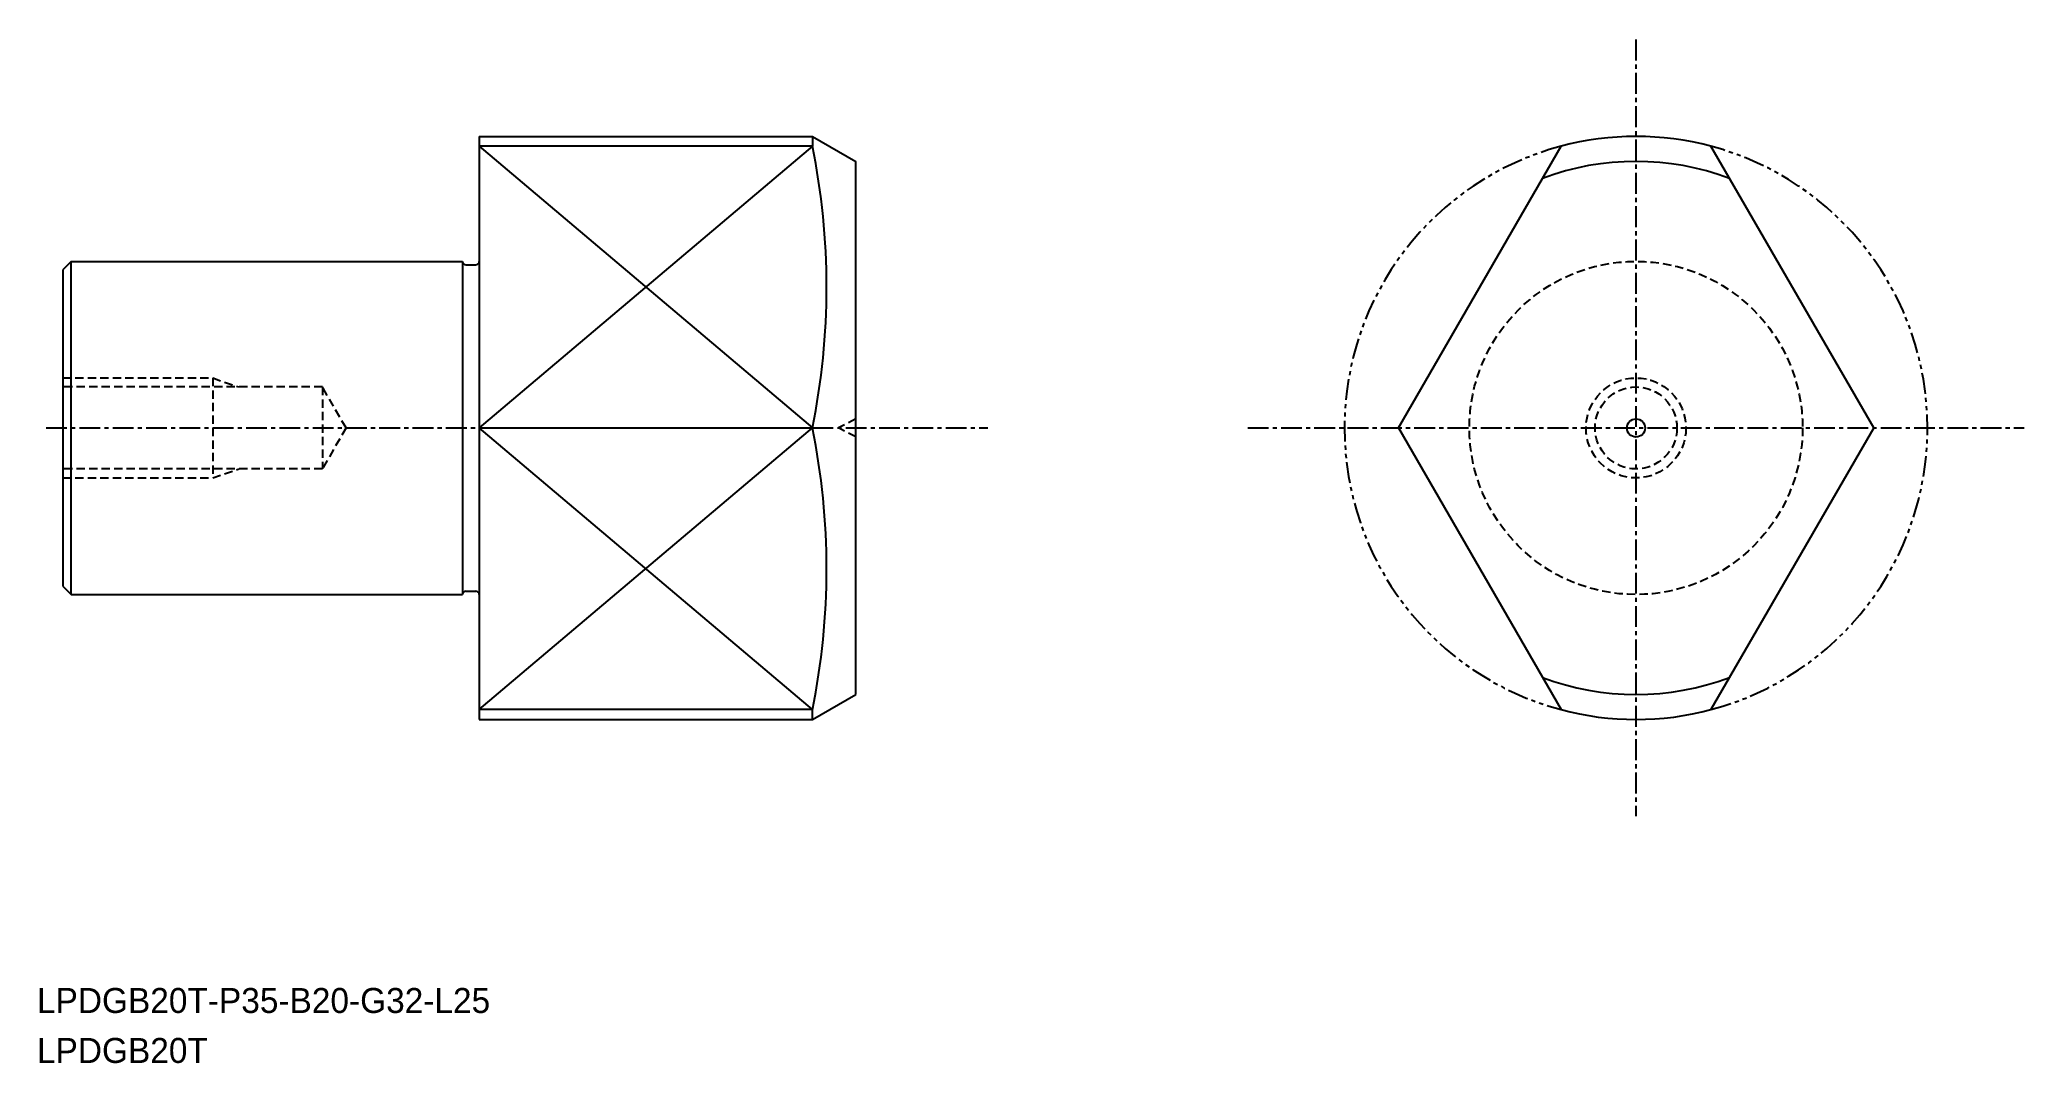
# Model space of a CAD drawing. Extents: x -1479 to -1360, y -698 to -636.
import ezdxf

# ---------------------------------------------------------------- set-up
doc = ezdxf.new("R2010")
doc.units = 0
for name, pattern in [('CENTER', [2, 1.25, -0.25, 0.25, -0.25]), ('DASHED', [0.75, 0.5, -0.25]), ('PHANTOM', [2.5, 1.25, -0.25, 0.25, -0.25, 0.25, -0.25])]:
    doc.linetypes.add(name, pattern=pattern)
doc.layers.get('0').update_dxf_attribs({"linetype": 'CONTINUOUS'})
doc.layers.add('CENTER', color=1, linetype='CENTER')

msp = doc.modelspace()

# ---------------------------------------------------------------- linework, layer by layer
at = {"color": 7, "linetype": 'CONTINUOUS'}
for p, q in [((-1453.02, -641.96), (-1433.02, -641.96)), ((-1453.02, -641.96), (-1453.02, -676.96)), ((-1433.02, -641.96), (-1433.02, -642.55)), ((-1433.02, -641.96), (-1430.42, -643.46)), ((-1433.02, -642.55), (-1453.02, -642.55)), ((-1397.84, -659.46), (-1388.08, -642.55)), ((-1369.31, -659.46), (-1379.08, -642.55)), ((-1430.42, -675.46), (-1430.42, -643.46)), ((-1477.52, -649.46), (-1478.02, -649.96)), ((-1478.02, -649.96), (-1478.02, -668.96)), ((-1477.52, -669.46), (-1477.52, -649.46)), ((-1477.52, -649.46), (-1454.02, -649.46)), ((-1454.02, -649.46), (-1454.02, -669.46)), ((-1453.82, -649.66), (-1453.22, -649.66)), ((-1453.02, -659.46), (-1433.02, -659.46)), ((-1397.84, -659.46), (-1388.08, -676.37)), ((-1369.31, -659.46), (-1379.08, -676.37)), ((-1478.02, -668.96), (-1477.52, -669.46)), ((-1477.52, -669.46), (-1454.02, -669.46)), ((-1453.82, -669.26), (-1453.22, -669.26)), ((-1433.02, -676.96), (-1430.42, -675.46)), ((-1433.02, -676.37), (-1453.02, -676.37)), ((-1433.02, -676.96), (-1433.02, -676.37)), ((-1453.02, -676.96), (-1433.02, -676.96))]:
    msp.add_line(p, q, dxfattribs=at)
at = {"color": 3, "linetype": 'CONTINUOUS'}
for p, q in [((-1453.02, -642.55), (-1433.02, -659.46)), ((-1433.02, -642.55), (-1453.02, -659.46)), ((-1433.02, -676.37), (-1453.02, -659.46)), ((-1453.02, -676.37), (-1433.02, -659.46))]:
    msp.add_line(p, q, dxfattribs=at)
at = {"color": 3, "linetype": 'DASHED'}
for p, q in [((-1478.02, -656.46), (-1469.02, -656.46)), ((-1462.44, -657), (-1478.02, -657)), ((-1469.02, -656.46), (-1469.02, -662.46)), ((-1469.02, -656.46), (-1467.45, -657)), ((-1461.02, -659.46), (-1462.44, -657)), ((-1462.44, -657), (-1462.44, -661.92)), ((-1461.02, -659.46), (-1462.44, -661.92)), ((-1430.42, -658.92), (-1431.46, -659.46)), ((-1430.42, -660), (-1431.46, -659.46)), ((-1462.44, -661.92), (-1478.02, -661.92)), ((-1469.02, -662.46), (-1467.45, -661.92)), ((-1478.02, -662.46), (-1469.02, -662.46))]:
    msp.add_line(p, q, dxfattribs=at)
for radius in [10, 3, 2.46]:
    msp.add_circle((-1383.58, -659.46), radius, dxfattribs=at)
at = {"color": 7, "linetype": 'CONTINUOUS'}
msp.add_circle((-1383.58, -659.46), 0.544, dxfattribs=at)
for centre, radius, start, end in [((-1383.58, -659.46), 17.5, 75.0994, 104.9006), ((-1474.67, -651), 42.5, 348.5243, 11.4757), ((-1383.58, -659.46), 16, 69.4612, 110.5388), ((-1453.82, -649.46), 0.2, 180, 270), ((-1453.22, -649.46), 0.2, 270, 0), ((-1474.67, -667.92), 42.5, 348.5243, 11.4757), ((-1453.82, -669.46), 0.2, 90, 180), ((-1453.22, -669.46), 0.2, 0, 90), ((-1383.58, -659.46), 16, 249.4612, 290.5388), ((-1383.58, -659.46), 17.5, 255.0994, 284.9006)]:
    msp.add_arc(centre, radius, start, end, dxfattribs=at)
at = {"color": 3, "linetype": 'PHANTOM'}
for start, end in [(104.9006, 255.0994), (284.9006, 75.0994)]:
    msp.add_arc((-1383.58, -659.46), 17.5, start, end, dxfattribs=at)
at = {"layer": 'CENTER', "color": 1, "linetype": 'CENTER'}
for p, q in [((-1383.58, -636.15), (-1383.58, -682.77)), ((-1479.02, -659.46), (-1422.5, -659.46)), ((-1406.89, -659.46), (-1360.27, -659.46))]:
    msp.add_line(p, q, dxfattribs=at)

# ---------------------------------------------------------------- texts
at = {"color": 7, "linetype": 'CONTINUOUS'}
for s, p in [('LPDGB20T-P35-B20-G32-L25', (-1479.57, -694.58)), ('LPDGB20T', (-1479.57, -697.58))]:
    msp.add_text(s, height=1.5, dxfattribs=at).set_placement(p)

doc.saveas('drawing.dxf')
